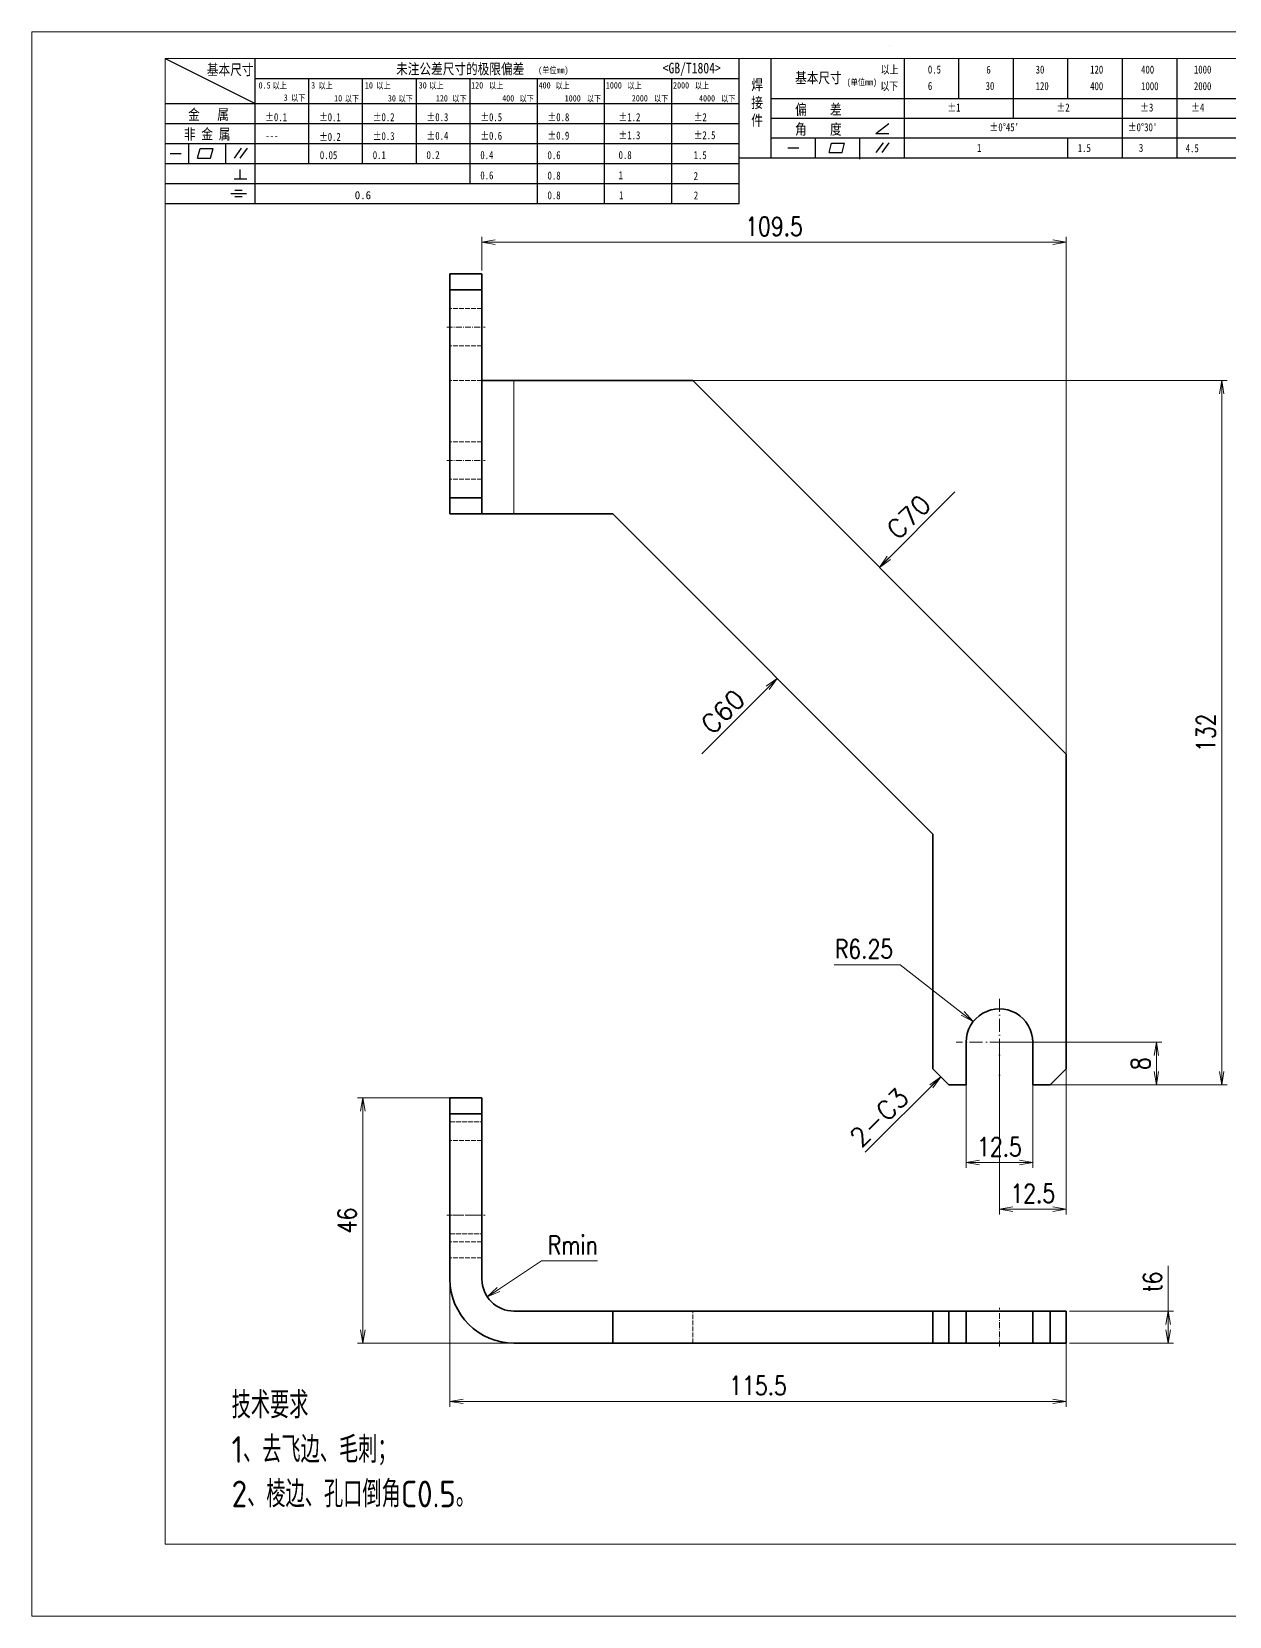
# Model space of a CAD drawing. Header units: millimetres. Extents: x -49572 to 104182, y -50696 to 51993.
# Drawn here: x -48677.2 to -48452.6, y 44871.9 to 45168.9 of the extents above; entities that cross this region are included whole.
import ezdxf
from ezdxf.enums import TextEntityAlignment as Align

# ---------------------------------------------------------------- set-up
doc = ezdxf.new("R2010")
doc.units = ezdxf.units.MM
doc.header["$LTSCALE"] = 0.5
doc.linetypes.add('DASHDOT', pattern=[18.5, 12, -3, 0.5, -3])
doc.linetypes.add('DASHED', pattern=[15, 12, -3])
for name, color, linetype, lineweight in [('DIM', 3, 'Continuous', 13), ('图框', 7, 'Continuous', 18), ('标注线', 3, 'Continuous', 18), ('细实线', 3, 'Continuous', 18)]:
    doc.layers.add(name, color=color, linetype=linetype, lineweight=lineweight)
doc.layers.add('图\\M+19E79\\M+195B6\\M+18E9A', color=7, linetype='Continuous')
doc.layers.add('打印', color=7, linetype='Continuous', lineweight=15, plot=False)
doc.layers.add('打印-禁用', color=7, linetype='Continuous', lineweight=15, plot=False)
doc.styles.add('DIM', font='romans.shx', dxfattribs={"width": 0.8, "bigfont": 'bigfont.shx'})
doc.styles.add('国标', font='simfang.ttf', dxfattribs={"width": 0.8})
doc.styles.add('机械长仿宋', font='gbenor.shx', dxfattribs={"height": 1, "bigfont": 'gbcbig.shx'})
doc.dimstyles.new('DEH 1-1$0', dxfattribs={"dimtxt": 3.5, "dimasz": 2.5, "dimexe": 1, "dimexo": 0.625, "dimgap": 1.2, "dimtad": 1, "dimzin": 9, "dimdsep": 46, "dimtxsty": 'DIM', "dimblk": 'OPEN', "dimcen": 0, "dimclrd": 8, "dimclre": 8, "dimclrt": 2, "dimazin": 2, "dimtfac": 0.5, "dimtmove": 0, "dimatfit": 3, "dimldrblk": 'OPEN', "dimfxl": 0, "dimtolj": 2, "dimlwd": 18, "dimlwe": 18, "dimarcsym": 0})
doc.dimstyles.new('DEH 1-1$4', dxfattribs={"dimtxt": 3.5, "dimasz": 2.5, "dimexe": 1, "dimexo": 0.625, "dimgap": 1.2, "dimtad": 1, "dimtoh": 1, "dimdsep": 46, "dimtxsty": 'DIM', "dimblk": 'OPEN', "dimcen": 0, "dimclrd": 8, "dimclre": 8, "dimclrt": 2, "dimazin": 2, "dimtfac": 0.5, "dimtofl": 0, "dimtmove": 0, "dimatfit": 3, "dimldrblk": 'OPEN', "dimfxl": 0, "dimtolj": 2, "dimlwd": 18, "dimlwe": 18, "dimarcsym": 0})
doc.dimstyles.new('LAM1-1', dxfattribs={"dimtxt": 3.5, "dimasz": 2.5, "dimexe": 1, "dimexo": 0.625, "dimgap": 1.2, "dimtad": 3, "dimdsep": 46, "dimtxsty": 'DIM', "dimblk": 'OPEN', "dimcen": 0, "dimclrd": 3, "dimclre": 3, "dimclrt": 2, "dimazin": 2, "dimtfac": 0.5, "dimtmove": 0, "dimatfit": 3, "dimldrblk": 'OPEN', "dimfxl": 0, "dimlwd": 13, "dimlwe": 13, "dimarcsym": 0})

# ---------------------------------------------------------------- blocks, each defined once
blk = doc.blocks.new('GZDEH零件A3图框V01版')
at = {"layer": '图\\M+19E79\\M+195B6\\M+18E9A', "color": 9}
for p, q in [((2882.49, -1554.46), (2899.37, -1562.92)), ((2899.37, -1581.67), (2899.37, -1554.46)), ((2990.09, -1581.67), (2990.09, -1554.46)), ((2996.09, -1573.08), (2996.09, -1554.46)), ((3021.09, -1561.98), (3021.09, -1554.46)), ((3031.31, -1561.98), (3031.31, -1554.46)), ((3041.53, -1561.98), (3041.53, -1554.46)), ((3051.75, -1561.98), (3051.75, -1554.46)), ((3061.98, -1561.98), (3061.98, -1554.46)), ((3072.2, -1561.98), (3072.2, -1554.46)), ((2899.37, -1558.24), (2990.09, -1558.24)), ((2909.45, -1574.17), (2909.45, -1558.24)), ((2919.53, -1574.17), (2919.53, -1558.24)), ((2929.61, -1574.17), (2929.61, -1558.24)), ((2939.69, -1577.92), (2939.69, -1558.24)), ((2952.29, -1581.67), (2952.29, -1558.24)), ((2964.89, -1581.67), (2964.89, -1558.24)), ((2977.49, -1581.67), (2977.49, -1558.24)), ((2996.09, -1561.98), (3113.09, -1561.98)), ((3021.09, -1573.08), (3021.09, -1561.98)), ((3041.53, -1565.68), (3041.53, -1561.98)), ((3061.98, -1573.08), (3061.98, -1561.98)), ((3072.2, -1573.08), (3072.2, -1561.98)), ((2882.49, -1562.92), (2990.09, -1562.92)), ((2882.49, -1566.67), (2990.09, -1566.67)), ((2996.09, -1565.68), (3113.09, -1565.68)), ((3015.75, -1568.51), (3018.15, -1566.66)), ((2882.49, -1570.42), (2990.09, -1570.42)), ((2886.92, -1574.12), (2886.92, -1570.42)), ((2893.91, -1574.12), (2893.91, -1570.42)), ((2996.09, -1569.38), (3113.09, -1569.38)), ((3004.42, -1573.08), (3004.42, -1569.38)), ((3006.97, -1572.12), (3007.45, -1570.33)), ((3007.45, -1570.33), (3009.86, -1570.33)), ((3009.39, -1572.12), (3009.86, -1570.33)), ((3012.75, -1573.08), (3012.75, -1569.38)), ((3015.75, -1568.51), (3018.15, -1568.51)), ((3015.81, -1572.12), (3017.15, -1570.26)), ((3016.89, -1572.12), (3018.23, -1570.26)), ((3051.75, -1573.08), (3051.75, -1569.38)), ((2883.43, -1572.27), (2885.49, -1572.27)), ((2888.59, -1573.16), (2889.07, -1571.37)), ((2888.59, -1573.16), (2891, -1573.16)), ((2889.07, -1571.37), (2891.48, -1571.37)), ((2891, -1573.16), (2891.48, -1571.37)), ((2895.52, -1573.16), (2896.85, -1571.3)), ((2896.6, -1573.16), (2897.94, -1571.3)), ((2990.09, -1573.08), (3113.09, -1573.08)), ((2999.26, -1571.23), (3001.32, -1571.23)), ((3006.97, -1572.12), (3009.39, -1572.12)), ((3012.75, -1573.33), (3012.75, -1573.08)), ((2882.49, -1574.17), (2990.09, -1574.17)), ((2895.42, -1577.05), (2897.81, -1577.05)), ((2896.58, -1577.05), (2896.58, -1575.28)), ((2882.49, -1577.92), (2990.09, -1577.92)), ((2894.79, -1579.77), (2897.77, -1579.77)), ((2895.57, -1579.17), (2896.92, -1579.17)), ((2882.49, -1581.67), (2990.09, -1581.67)), ((2895.57, -1580.37), (2896.93, -1580.37))]:
    blk.add_line(p, q, dxfattribs=at)
at = {"layer": '图框', "linetype": 'Continuous'}
for p, q in [((2882.49, -1554.46), (2882.49, -1832.96)), ((3272.49, -1554.46), (2882.49, -1554.46)), ((2882.49, -1832.96), (3272.49, -1832.96))]:
    blk.add_line(p, q, dxfattribs=at)
at = {"layer": '打印-禁用', "linetype": 'Continuous'}
for p, q in [((2857.49, -1549.46), (2857.49, -1846.46)), ((3277.49, -1549.46), (2857.49, -1549.46)), ((2857.49, -1846.46), (3277.49, -1846.46))]:
    blk.add_line(p, q, dxfattribs=at)
at = {"layer": '图\\M+19E79\\M+195B6\\M+18E9A', "color": 9, "style": '国标', "width": 0.8}
for s, height, p in [('基本尺寸', 2, (2890.33, -1557.58)), ('未注公差尺寸的极限偏差', 2, (2925.81, -1557.44)), ('<GB/T1804>', 2, (2975.78, -1557.27)), ('以上', 1.5, (3016.64, -1557.33)), ('0.5', 1.5, (3025.49, -1557.3)), ('6', 1.5, (3036.45, -1557.34)), ('30', 1.5, (3045.69, -1557.31)), ('120', 1.5, (3055.91, -1557.31)), ('400', 1.5, (3065.46, -1557.31)), ('1000', 1.5, (3075.36, -1557.31)), ('30', 1.2, (2930.04, -1560.11)), ('基本尺寸', 2, (3000.6, -1559.1)), ('以下', 1.5, (3016.58, -1560.43)), ('6', 1.5, (3025.49, -1560.38)), ('30', 1.5, (3036.31, -1560.39)), ('120', 1.5, (3045.69, -1560.41)), ('400', 1.5, (3055.91, -1560.41)), ('1000', 1.5, (3065.46, -1560.41)), ('2000', 1.5, (3075.36, -1560.41)), ('金   属', 2, (2886.82, -1565.98)), ('±0.1', 1.5, (2901.27, -1566.23)), ('±0.1', 1.5, (2911.35, -1566.23)), ('±0.2', 1.5, (2921.43, -1566.23)), ('±0.3', 1.5, (2931.51, -1566.23)), ('±0.5', 1.5, (2941.59, -1566.23)), ('±0.8', 1.5, (2954.19, -1566.23)), ('±1.2', 1.5, (2967.51, -1566.23)), ('±2', 1.5, (2981.58, -1566.23)), ('偏    差', 2, (3000.6, -1565.04)), ('±1', 1.5, (3029.16, -1564.42)), ('±2', 1.5, (3049.61, -1564.42)), ('±3', 1.5, (3065.3, -1564.42)), ('±4', 1.5, (3074.85, -1564.42)), ('非 金 属', 2, (2886.02, -1569.65)), ('±0.3', 1.5, (2921.43, -1569.77)), ('±0.4', 1.5, (2931.51, -1569.71)), ('±0.6', 1.5, (2941.59, -1569.71)), ('±0.9', 1.5, (2954.19, -1569.68)), ('±1.3', 1.5, (2967.51, -1569.62)), ('±2.5', 1.5, (2981.58, -1569.61)), ('角    度', 2, (3000.6, -1568.74)), ("±0%%D45'", 1.5, (3037.06, -1568.12)), ("±0%%D30'", 1.5, (3062.98, -1568.12)), ('---', 1.5, (2901.27, -1569.65)), ('±0.2', 1.5, (2911.35, -1569.92)), ('1', 1.5, (3034.69, -1571.98)), ('1.5', 1.5, (3053.59, -1572.01)), ('3', 1.5, (3065.05, -1571.98)), ('4.5', 1.5, (3073.82, -1572.05)), ('0.1', 1.5, (2921.43, -1573.34)), ('0.2', 1.5, (2931.51, -1573.33)), ('0.4', 1.5, (2941.59, -1573.33)), ('0.6', 1.5, (2954.19, -1573.35)), ('0.8', 1.5, (2967.51, -1573.33)), ('1.5', 1.5, (2981.58, -1573.34)), ('0.6', 1.5, (2941.59, -1577.14)), ('0.8', 1.5, (2954.19, -1577.17)), ('1', 1.5, (2967.51, -1577.12)), ('2', 1.5, (2981.58, -1577.26)), ('0.8', 1.5, (2954.19, -1580.87)), ('1', 1.5, (2967.59, -1580.86)), ('2', 1.5, (2981.62, -1580.89))]:
    blk.add_text(s, height=height, dxfattribs=at).set_placement(p)
at = {"layer": '图\\M+19E79\\M+195B6\\M+18E9A', "color": 9, "lineweight": 15, "style": '国标', "width": 0.8}
for s, p in [('(单位mm)', (2952.44, -1557.27)), ('0.5', (2900.03, -1560.11)), ('以上', (2902.64, -1560.16)), ('3', (2909.88, -1560.11)), ('以上', (2911.25, -1560.16)), ('10', (2919.96, -1560.11)), ('以上', (2922.09, -1560.16)), ('以上', (2932.02, -1560.16)), ('120', (2939.88, -1560.11)), ('以上', (2943.21, -1560.16)), ('400', (2952.52, -1560.11)), ('以上', (2955.68, -1560.16)), ('1000', (2965.12, -1560.11)), ('以上', (2969.16, -1560.16)), ('2000', (2977.72, -1560.11)), ('以上', (2981.8, -1560.16)), ('(单位mm)', (3010.27, -1559.51)), ('3', (2904.73, -1562.41)), ('以下', (2906.1, -1562.46)), ('10', (2914.19, -1562.54)), ('以下', (2916.18, -1562.59)), ('30', (2924.27, -1562.54)), ('以下', (2926.26, -1562.59)), ('120', (2933.26, -1562.54)), ('以下', (2936.34, -1562.59)), ('400', (2945.7, -1562.54)), ('以下', (2948.94, -1562.59)), ('1000', (2957.41, -1562.54)), ('以下', (2961.54, -1562.59)), ('2000', (2969.99, -1562.54)), ('以下', (2974.14, -1562.59)), ('4000', (2982.59, -1562.54)), ('以下', (2986.74, -1562.59))]:
    blk.add_text(s, height=1.2, dxfattribs=at).set_placement(p)
at = {"layer": '图\\M+19E79\\M+195B6\\M+18E9A', "color": 9, "lineweight": 13, "style": '国标'}
blk.add_text('0.6', height=1.5, dxfattribs=at).set_placement((2918.05, -1580.85))
at = {"layer": '图\\M+19E79\\M+195B6\\M+18E9A', "color": 9, "insert": (2992.39, -1558.41), "char_height": 2, "width": 3.1877, "attachment_point": 1, "style": '国标'}
blk.add_mtext('焊\\P接\\P件', dxfattribs=at)
at = {"layer": '图\\M+19E79\\M+195B6\\M+18E9A', "color": 9, "insert": (2911.51, -1573.37), "char_height": 1.5, "attachment_point": 7, "style": '国标'}
blk.add_mtext_dynamic_manual_height_columns('0.05', width=5.1982, gutter_width=12.5, heights=[0], dxfattribs=at)
blk = doc.blocks.new('DEH A3')
at = {"layer": '图框'}
blk.add_blockref('GZDEH零件A3图框V01版', (-2857.49, 1846.46), dxfattribs=at)
blk = doc.blocks.new('_Open')
at = {"color": 0, "linetype": 'ByBlock', "lineweight": -2}
for p, q in [((-1, 0.17), (0, 0)), ((-1, -0.17), (0, 0)), ((0, 0), (-1, 0))]:
    blk.add_line(p, q, dxfattribs=at)
blk = doc.blocks.new('*D107')
at = {"layer": 'Defpoints', "color": 0, "transparency": 16777216}
for p in [(-48592.74, 44969.08), (-48615.07, 44923.08), (-48580.14, 44923.08)]:
    blk.add_point(p, dxfattribs=at)
at = {"layer": '标注线', "color": 8, "lineweight": 18, "transparency": 16777216}
for p, q in [((-48593.37, 44969.08), (-48616.07, 44969.08)), ((-48615.07, 44966.58), (-48615.07, 44925.58)), ((-48580.77, 44923.08), (-48616.07, 44923.08))]:
    blk.add_line(p, q, dxfattribs=at)
at = {"layer": '标注线', "color": 8, "lineweight": 18, "transparency": 16777216, "xscale": 2.5, "yscale": 2.5, "zscale": 2.5}
for p, rotation in [((-48615.07, 44969.08), 90), ((-48615.07, 44923.08), 270)]:
    blk.add_blockref('_Open', p, dxfattribs=dict(at, rotation=rotation))
at = {"layer": '标注线', "color": 2, "transparency": 16777216, "insert": (-48618.02, 44946.08), "char_height": 3.5, "attachment_point": 5, "rotation": 90, "style": 'DIM'}
blk.add_mtext('\\A2;46', dxfattribs=at)
blk = doc.blocks.new('*D108')
at = {"layer": 'Defpoints', "color": 0, "transparency": 16777216}
for p in [(-48598.74, 44951.44), (-48483.24, 44925.4), (-48483.24, 44912.17)]:
    blk.add_point(p, dxfattribs=at)
at = {"layer": '标注线', "color": 8, "lineweight": 18, "transparency": 16777216}
for p, q in [((-48598.74, 44950.82), (-48598.74, 44911.17)), ((-48483.24, 44924.77), (-48483.24, 44911.17)), ((-48596.24, 44912.17), (-48485.74, 44912.17))]:
    blk.add_line(p, q, dxfattribs=at)
at = {"layer": '标注线', "color": 8, "lineweight": 18, "transparency": 16777216, "xscale": 2.5, "yscale": 2.5, "zscale": 2.5, "rotation": 180}
blk.add_blockref('_Open', (-48598.74, 44912.17), dxfattribs=at)
at = {"layer": '标注线', "color": 8, "lineweight": 18, "transparency": 16777216, "xscale": 2.5, "yscale": 2.5, "zscale": 2.5}
blk.add_blockref('_Open', (-48483.24, 44912.17), dxfattribs=at)
at = {"layer": '标注线', "color": 2, "transparency": 16777216, "insert": (-48540.99, 44915.12), "char_height": 3.5, "attachment_point": 5, "style": 'DIM'}
blk.add_mtext('\\A2;115.5', dxfattribs=at)
blk = doc.blocks.new('*D109')
at = {"layer": 'Defpoints', "color": 0, "transparency": 16777216}
for p in [(-48483.24, 44929.08), (-48464.1, 44929.08), (-48483.24, 44923.08)]:
    blk.add_point(p, dxfattribs=at)
at = {"layer": '标注线', "color": 8, "lineweight": 18, "transparency": 16777216}
for p, q in [((-48464.1, 44929.08), (-48464.1, 44937.58)), ((-48482.62, 44929.08), (-48463.1, 44929.08)), ((-48464.1, 44925.58), (-48464.1, 44926.58)), ((-48482.62, 44923.08), (-48463.1, 44923.08))]:
    blk.add_line(p, q, dxfattribs=at)
at = {"layer": '标注线', "color": 8, "lineweight": 18, "transparency": 16777216, "xscale": 2.5, "yscale": 2.5, "zscale": 2.5}
for p, rotation in [((-48464.1, 44929.08), 90), ((-48464.1, 44923.08), 270)]:
    blk.add_blockref('_Open', p, dxfattribs=dict(at, rotation=rotation))
at = {"layer": '标注线', "color": 2, "transparency": 16777216, "insert": (-48467.05, 44934.58), "char_height": 3.5, "attachment_point": 5, "rotation": 90, "style": 'DIM'}
blk.add_mtext('\\A2;{\\Fromans,bigfont|c134;t}6', dxfattribs=at)
blk = doc.blocks.new('*D110')
at = {"layer": 'Defpoints', "color": 0, "transparency": 16777216}
for p in [(-48586.74, 44935.08), (-48591.74, 44931.75)]:
    blk.add_point(p, dxfattribs=at)
at = {"layer": '标注线', "color": 8, "lineweight": 18, "transparency": 16777216}
for p, q in [((-48581.6, 44938.51), (-48589.66, 44933.14)), ((-48571.07, 44938.51), (-48581.6, 44938.51))]:
    blk.add_line(p, q, dxfattribs=at)
at = {"layer": '标注线', "color": 8, "lineweight": 18, "transparency": 16777216, "xscale": 2.5, "yscale": 2.5, "zscale": 2.5, "rotation": 213.7090999444818}
blk.add_blockref('_Open', (-48591.74, 44931.75), dxfattribs=at)
at = {"layer": '标注线', "color": 2, "transparency": 16777216, "insert": (-48575.74, 44941.46), "char_height": 3.5, "attachment_point": 5, "style": 'DIM'}
blk.add_mtext('\\A2;{\\Fromans,bigfont|c134;Rmin}', dxfattribs=at)
blk = doc.blocks.new('*D120')
at = {"layer": 'Defpoints', "color": 0, "transparency": 16777216}
for p in [(-48483.24, 45129.45), (-48592.74, 45123.49), (-48483.24, 45029.75)]:
    blk.add_point(p, dxfattribs=at)
at = {"layer": '标注线', "color": 8, "lineweight": 18, "transparency": 16777216}
for p, q in [((-48592.74, 45124.12), (-48592.74, 45130.45)), ((-48590.24, 45129.45), (-48485.74, 45129.45)), ((-48483.24, 45030.37), (-48483.24, 45130.45))]:
    blk.add_line(p, q, dxfattribs=at)
at = {"layer": '标注线', "color": 8, "lineweight": 18, "transparency": 16777216, "xscale": 2.5, "yscale": 2.5, "zscale": 2.5, "rotation": 180}
blk.add_blockref('_Open', (-48592.74, 45129.45), dxfattribs=at)
at = {"layer": '标注线', "color": 8, "lineweight": 18, "transparency": 16777216, "xscale": 2.5, "yscale": 2.5, "zscale": 2.5}
blk.add_blockref('_Open', (-48483.24, 45129.45), dxfattribs=at)
at = {"layer": '标注线', "color": 2, "transparency": 16777216, "insert": (-48537.99, 45132.4), "char_height": 3.5, "attachment_point": 5, "style": 'DIM'}
blk.add_mtext('\\A2;109.5', dxfattribs=at)
blk = doc.blocks.new('*D121')
at = {"layer": 'Defpoints', "color": 0, "transparency": 16777216}
for p in [(-48558.07, 45103.49), (-48489.49, 44971.49), (-48454.08, 44971.49)]:
    blk.add_point(p, dxfattribs=at)
at = {"layer": '标注线', "color": 8, "lineweight": 18, "transparency": 16777216}
for p, q in [((-48557.44, 45103.49), (-48453.08, 45103.49)), ((-48454.08, 45100.99), (-48454.08, 44973.99)), ((-48488.87, 44971.49), (-48453.08, 44971.49))]:
    blk.add_line(p, q, dxfattribs=at)
at = {"layer": '标注线', "color": 8, "lineweight": 18, "transparency": 16777216, "xscale": 2.5, "yscale": 2.5, "zscale": 2.5}
for p, rotation in [((-48454.08, 45103.49), 90), ((-48454.08, 44971.49), 270)]:
    blk.add_blockref('_Open', p, dxfattribs=dict(at, rotation=rotation))
at = {"layer": '标注线', "color": 2, "transparency": 16777216, "insert": (-48457.03, 45037.49), "char_height": 3.5, "attachment_point": 5, "rotation": 90, "style": 'DIM'}
blk.add_mtext('\\A2;132', dxfattribs=at)
blk = doc.blocks.new('*D122')
at = {"layer": 'Defpoints', "color": 0, "transparency": 16777216}
for p in [(-48495.74, 44979.49), (-48487.7, 44971.49), (-48466.32, 44971.49)]:
    blk.add_point(p, dxfattribs=at)
at = {"layer": '标注线', "color": 8, "lineweight": 18, "transparency": 16777216}
for p, q in [((-48495.12, 44979.49), (-48465.32, 44979.49)), ((-48466.32, 44976.99), (-48466.32, 44973.99)), ((-48487.07, 44971.49), (-48465.32, 44971.49))]:
    blk.add_line(p, q, dxfattribs=at)
at = {"layer": '标注线', "color": 8, "lineweight": 18, "transparency": 16777216, "xscale": 2.5, "yscale": 2.5, "zscale": 2.5}
for p, rotation in [((-48466.32, 44979.49), 90), ((-48466.32, 44971.49), 270)]:
    blk.add_blockref('_Open', p, dxfattribs=dict(at, rotation=rotation))
at = {"layer": '标注线', "color": 2, "transparency": 16777216, "insert": (-48469.27, 44975.49), "char_height": 3.5, "attachment_point": 5, "rotation": 90, "style": 'DIM'}
blk.add_mtext('\\A2;8', dxfattribs=at)
blk = doc.blocks.new('*D123')
at = {"layer": 'Defpoints', "color": 0, "transparency": 16777216}
for p in [(-48483.24, 44984.19), (-48495.74, 44979.49), (-48483.24, 44948.2)]:
    blk.add_point(p, dxfattribs=at)
at = {"layer": '标注线', "color": 8, "lineweight": 18, "transparency": 16777216}
for p, q in [((-48483.24, 44983.56), (-48483.24, 44947.2)), ((-48495.74, 44978.87), (-48495.74, 44947.2)), ((-48493.24, 44948.2), (-48485.74, 44948.2))]:
    blk.add_line(p, q, dxfattribs=at)
at = {"layer": '标注线', "color": 8, "lineweight": 18, "transparency": 16777216, "xscale": 2.5, "yscale": 2.5, "zscale": 2.5, "rotation": 180}
blk.add_blockref('_Open', (-48495.74, 44948.2), dxfattribs=at)
at = {"layer": '标注线', "color": 8, "lineweight": 18, "transparency": 16777216, "xscale": 2.5, "yscale": 2.5, "zscale": 2.5}
blk.add_blockref('_Open', (-48483.24, 44948.2), dxfattribs=at)
at = {"layer": '标注线', "color": 2, "transparency": 16777216, "insert": (-48489.49, 44951.15), "char_height": 3.5, "attachment_point": 5, "style": 'DIM'}
blk.add_mtext('\\A2;12.5', dxfattribs=at)
blk = doc.blocks.new('*D124')
at = {"layer": 'Defpoints', "color": 0, "transparency": 16777216}
for p in [(-48501.99, 44975.65), (-48489.49, 44975.65), (-48489.49, 44956.93)]:
    blk.add_point(p, dxfattribs=at)
at = {"layer": '标注线', "color": 8, "lineweight": 18, "transparency": 16777216}
for p, q in [((-48501.99, 44975.03), (-48501.99, 44955.93)), ((-48489.49, 44975.03), (-48489.49, 44955.93)), ((-48499.49, 44956.93), (-48491.99, 44956.93))]:
    blk.add_line(p, q, dxfattribs=at)
at = {"layer": '标注线', "color": 8, "lineweight": 18, "transparency": 16777216, "xscale": 2.5, "yscale": 2.5, "zscale": 2.5, "rotation": 180}
blk.add_blockref('_Open', (-48501.99, 44956.93), dxfattribs=at)
at = {"layer": '标注线', "color": 8, "lineweight": 18, "transparency": 16777216, "xscale": 2.5, "yscale": 2.5, "zscale": 2.5}
blk.add_blockref('_Open', (-48489.49, 44956.93), dxfattribs=at)
at = {"layer": '标注线', "color": 2, "transparency": 16777216, "insert": (-48495.74, 44959.88), "char_height": 3.5, "attachment_point": 5, "style": 'DIM'}
blk.add_mtext('\\A2;12.5', dxfattribs=at)
blk = doc.blocks.new('*D125')
at = {"layer": 'Defpoints', "color": 0, "transparency": 16777216}
for p in [(-48500.67, 44983.34), (-48495.74, 44979.49)]:
    blk.add_point(p, dxfattribs=at)
at = {"layer": '标注线', "color": 8, "lineweight": 18, "transparency": 16777216}
for p, q in [((-48526.73, 44994.02), (-48514.33, 44994.02)), ((-48514.33, 44994.02), (-48502.64, 44984.88))]:
    blk.add_line(p, q, dxfattribs=at)
at = {"layer": '标注线', "color": 8, "lineweight": 18, "transparency": 16777216, "xscale": 2.5, "yscale": 2.5, "zscale": 2.5, "rotation": 321.9880604148935}
blk.add_blockref('_Open', (-48500.67, 44983.34), dxfattribs=at)
at = {"layer": '标注线', "color": 2, "transparency": 16777216, "insert": (-48521.13, 44996.97), "char_height": 3.5, "attachment_point": 5, "style": 'DIM'}
blk.add_mtext('\\A2;R6.25', dxfattribs=at)
blk = doc.blocks.new('CHAMFER_DIM_L')
at = {"layer": 'DIM', "color": 2, "style": 'DIM'}
blk.add_attdef('000', text='', height=3.5, rotation=270, dxfattribs=at).set_placement((0, 7), align=Align.BOTTOM_RIGHT)
at = {"layer": 'DIM'}
blk.add_leader([(0, 0), (0, 20)], dimstyle='LAM1-1', dxfattribs=at)
blk = doc.blocks.new('CHAMFER_DIM_R')
at = {"layer": 'DIM', "color": 2, "style": 'DIM'}
blk.add_attdef('000', text='', height=3.5, rotation=90, dxfattribs=at).set_placement((0, 6), align=Align.BOTTOM_LEFT)
at = {"layer": 'DIM'}
blk.add_leader([(0, 0), (0, 20)], dimstyle='LAM1-1', dxfattribs=at)

msp = doc.modelspace()

# ---------------------------------------------------------------- linework, layer by layer
at = {"color": 7, "lineweight": 35, "ltscale": 0.15}
for p, q in [((-48598.744, 45123.49), (-48592.744, 45123.49)), ((-48598.744, 45120.49), (-48592.744, 45120.49)), ((-48592.744, 45103.49), (-48586.744, 45103.49)), ((-48592.744, 45081.49), (-48598.744, 45081.49)), ((-48592.744, 45078.49), (-48598.744, 45078.49)), ((-48592.744, 45078.49), (-48586.744, 45078.49)), ((-48592.744, 44969.08), (-48598.744, 44969.08)), ((-48592.744, 44966.08), (-48598.744, 44966.08)), ((-48568.244, 44929.08), (-48568.244, 44923.08)), ((-48508.244, 44923.08), (-48508.244, 44929.08)), ((-48505.244, 44923.08), (-48505.244, 44929.08)), ((-48501.994, 44929.08), (-48501.994, 44923.08)), ((-48489.494, 44929.08), (-48489.494, 44923.08)), ((-48486.244, 44929.08), (-48486.244, 44923.08)), ((-48483.244, 44929.08), (-48483.244, 44923.08))]:
    msp.add_line(p, q, dxfattribs=at)
at = {"color": 7, "lineweight": 35, "ltscale": 0.075}
for p, q in [((-48598.744, 45123.49), (-48598.744, 45120.49)), ((-48592.744, 45120.49), (-48592.744, 45123.49)), ((-48598.744, 45078.49), (-48598.744, 45081.49)), ((-48592.744, 45078.49), (-48592.744, 45081.49)), ((-48598.744, 44966.08), (-48598.744, 44969.08)), ((-48592.744, 44966.08), (-48592.744, 44969.08)), ((-48508.244, 44929.08), (-48505.244, 44929.08)), ((-48486.244, 44929.08), (-48483.244, 44929.08)), ((-48508.244, 44923.08), (-48505.244, 44923.08)), ((-48483.244, 44923.08), (-48486.244, 44923.08))]:
    msp.add_line(p, q, dxfattribs=at)
at = {"color": 7, "lineweight": 35}
for p, q in [((-48598.744, 45120.49), (-48598.744, 45081.49)), ((-48592.744, 45081.49), (-48592.744, 45120.49)), ((-48586.744, 45103.49), (-48553.244, 45103.49)), ((-48483.244, 45033.49), (-48553.244, 45103.49)), ((-48508.244, 45018.49), (-48568.244, 45078.49)), ((-48483.244, 45033.49), (-48483.244, 44974.49)), ((-48508.244, 45018.49), (-48508.244, 44974.49)), ((-48598.744, 44966.08), (-48598.744, 44935.08)), ((-48592.744, 44935.08), (-48592.744, 44966.08)), ((-48508.244, 44929.08), (-48568.244, 44929.08)), ((-48508.244, 44923.08), (-48568.244, 44923.08))]:
    msp.add_line(p, q, dxfattribs=at)
at = {"color": 1, "linetype": 'DASHED', "lineweight": 13, "ltscale": 0.15}
for p, q in [((-48592.744, 45120.49), (-48598.744, 45120.49)), ((-48592.744, 45116.99), (-48598.744, 45116.99)), ((-48592.744, 45109.99), (-48598.744, 45109.99)), ((-48592.744, 45103.49), (-48598.744, 45103.49)), ((-48592.744, 45091.99), (-48598.744, 45091.99)), ((-48592.744, 45084.99), (-48598.744, 45084.99)), ((-48598.744, 44966.08), (-48592.744, 44966.08)), ((-48598.744, 44964.58), (-48592.744, 44964.58)), ((-48598.744, 44964.58), (-48592.744, 44964.58)), ((-48592.744, 44961.08), (-48598.744, 44961.08)), ((-48592.744, 44961.08), (-48598.744, 44961.08)), ((-48592.744, 44961.08), (-48598.744, 44961.08)), ((-48592.744, 44961.08), (-48598.744, 44961.08)), ((-48592.744, 44947.08), (-48598.744, 44947.08)), ((-48592.744, 44947.08), (-48598.744, 44947.08)), ((-48592.744, 44947.08), (-48598.744, 44947.08)), ((-48592.744, 44947.08), (-48598.744, 44947.08)), ((-48598.744, 44943.58), (-48592.744, 44943.58)), ((-48598.744, 44943.58), (-48592.744, 44943.58)), ((-48592.744, 44942.08), (-48598.744, 44942.08)), ((-48592.744, 44939.08), (-48598.744, 44939.08)), ((-48553.244, 44923.08), (-48553.244, 44929.08))]:
    msp.add_line(p, q, dxfattribs=at)
at = {"color": 2, "linetype": 'DASHDOT', "lineweight": 13, "ltscale": 0.180005}
for p, q in [((-48599.344, 45113.49), (-48592.144, 45113.49)), ((-48599.344, 45088.49), (-48592.144, 45088.49)), ((-48599.344, 44947.08), (-48592.144, 44947.08))]:
    msp.add_line(p, q, dxfattribs=at)
at = {"color": 1, "linetype": 'DASHED', "lineweight": 13}
msp.add_line((-48586.744, 45078.49), (-48586.744, 45103.49), dxfattribs=at)
at = {"color": 7, "lineweight": 13}
msp.add_line((-48586.744, 45078.49), (-48586.744, 45103.49), dxfattribs=at)
at = {"color": 7, "lineweight": 35, "ltscale": 0.4625}
for p, q in [((-48568.244, 45078.49), (-48586.744, 45078.49)), ((-48568.244, 44929.08), (-48586.744, 44929.08)), ((-48568.244, 44923.08), (-48586.744, 44923.08))]:
    msp.add_line(p, q, dxfattribs=at)
at = {"color": 2, "linetype": 'DASHDOT', "lineweight": 13, "ltscale": 0.40625}
for p, q in [((-48495.744, 44987.615), (-48495.744, 44971.365)), ((-48487.619, 44979.49), (-48503.869, 44979.49))]:
    msp.add_line(p, q, dxfattribs=at)
at = {"color": 7, "lineweight": 35, "ltscale": 0.2}
for p, q in [((-48501.994, 44979.49), (-48501.994, 44971.49)), ((-48489.494, 44971.49), (-48489.494, 44979.49))]:
    msp.add_line(p, q, dxfattribs=at)
at = {"color": 7, "lineweight": 35, "ltscale": 0.106066}
for p, q in [((-48508.244, 44974.49), (-48505.244, 44971.49)), ((-48486.244, 44971.49), (-48483.244, 44974.49))]:
    msp.add_line(p, q, dxfattribs=at)
at = {"color": 7, "lineweight": 35, "ltscale": 0.081238}
for p, q in [((-48505.244, 44971.49), (-48501.994, 44971.49)), ((-48505.244, 44929.08), (-48501.994, 44929.08)), ((-48505.244, 44923.08), (-48501.994, 44923.08))]:
    msp.add_line(p, q, dxfattribs=at)
at = {"color": 7, "lineweight": 35, "ltscale": 0.081262}
for p, q in [((-48489.494, 44971.49), (-48486.244, 44971.49)), ((-48489.494, 44929.08), (-48486.244, 44929.08)), ((-48489.494, 44923.08), (-48486.244, 44923.08))]:
    msp.add_line(p, q, dxfattribs=at)
at = {"color": 7, "lineweight": 35, "ltscale": 0.022827}
for p, q in [((-48501.994, 44929.08), (-48501.081, 44929.08)), ((-48501.994, 44923.08), (-48501.081, 44923.08))]:
    msp.add_line(p, q, dxfattribs=at)
at = {"color": 7, "lineweight": 35, "ltscale": 0.289673}
for p, q in [((-48501.081, 44929.08), (-48489.494, 44929.08)), ((-48501.081, 44923.08), (-48489.494, 44923.08))]:
    msp.add_line(p, q, dxfattribs=at)
at = {"color": 2, "linetype": 'DASHDOT', "lineweight": 13, "ltscale": 0.18}
msp.add_line((-48495.744, 44922.48), (-48495.744, 44929.68), dxfattribs=at)
at = {"color": 7, "lineweight": 35}
for centre, radius, start, end in [((-48495.744, 44979.49), 6.25, 0.00001, 180.00001), ((-48586.744, 44935.08), 12, 180.00001, 270), ((-48586.744, 44935.08), 6, 180.00001, 270)]:
    msp.add_arc(centre, radius, start, end, dxfattribs=at)
at = {"layer": '打印'}
msp.add_lwpolyline([(-48677.153, 45168.886), (-48257.153, 45168.886), (-48257.153, 44871.886), (-48677.153, 44871.886)], close=True, dxfattribs=at)
at = {"layer": '细实线', "ltscale": 2.48512e-05}
msp.add_line((-48516.317, 45166.328), (-48516.317, 45166.327), dxfattribs=at)

# ---------------------------------------------------------------- block references
at = {"layer": 'DIM'}
for name, p, rotation, values in [('CHAMFER_DIM_R', (-48518.244, 45068.49), 315, {'000': 'C70'}), ('CHAMFER_DIM_L', (-48537.414, 45047.66), 135, {'000': 'C60'}), ('CHAMFER_DIM_L', (-48506.744, 44972.99), 135, {'000': '2-C3'})]:
    msp.add_blockref(name, p, dxfattribs=dict(at, rotation=rotation)).add_auto_attribs(values)
at = {"layer": '图框'}
msp.add_blockref('DEH A3', (-48677.153, 44871.886), dxfattribs=at)

# ---------------------------------------------------------------- texts
at = {"layer": '标注线', "color": 2, "insert": (-48639.675, 44892.269), "char_height": 5, "width": 114.82461, "attachment_point": 7, "style": '机械长仿宋'}
msp.add_mtext('\\A2;技术要求\\P1、去飞边、毛刺；\\P2、棱边、孔口倒角C0.5。', dxfattribs=at)

# ---------------------------------------------------------------- dimensions: what is measured, and where the dimension line sits
at = {"layer": '标注线'}
for base, p1, p2, picture, middle in [((-48483.244, 45129.449), (-48592.744, 45123.49), (-48483.244, 45029.75), '*D120', (-48537.994, 45132.399)), ((-48483.244, 44948.198), (-48495.744, 44979.49), (-48483.244, 44984.189), '*D123', (-48489.494, 44951.148)), ((-48489.494, 44956.931), (-48501.994, 44975.65), (-48489.494, 44975.65), '*D124', (-48495.744, 44959.881)), ((-48483.244, 44912.169), (-48598.744, 44951.444), (-48483.244, 44925.399), '*D108', (-48540.994, 44915.119))]:
    dim = msp.add_linear_dim(base=base, p1=p1, p2=p2, dimstyle='DEH 1-1$0', dxfattribs=at)
    dim.commit()
    dim.dimension.update_dxf_attribs({"geometry": picture, "text_midpoint": middle})
dim = msp.add_linear_dim(base=(-48454.076, 44971.49), p1=(-48558.065, 45103.49), p2=(-48489.494, 44971.49), angle=90, dimstyle='DEH 1-1$0', dxfattribs=at)
dim.commit()
dim.dimension.update_dxf_attribs({"geometry": '*D121', "text_midpoint": (-48454.076, 45037.49), "dimtype": 160})
dim = msp.add_radius_dim(center=(-48495.744, 44979.49), mpoint=(-48500.669, 44983.339), dimstyle='DEH 1-1$4', dxfattribs=at)
dim.commit()
dim.dimension.update_dxf_attribs({"geometry": '*D125', "text_midpoint": (-48521.132, 44994.018), "dimtype": 164})
for base, p1, p2, picture, middle in [((-48466.325, 44971.49), (-48495.744, 44979.49), (-48487.7, 44971.49), '*D122', (-48469.275, 44975.49)), ((-48615.068, 44923.08), (-48592.744, 44969.08), (-48580.144, 44923.08), '*D107', (-48618.018, 44946.08))]:
    dim = msp.add_linear_dim(base=base, p1=p1, p2=p2, angle=90, dimstyle='DEH 1-1$0', dxfattribs=at)
    dim.commit()
    dim.dimension.update_dxf_attribs({"geometry": picture, "text_midpoint": middle})
dim = msp.add_radius_dim(center=(-48586.744, 44935.08), mpoint=(-48591.735, 44931.75), text='{\\Fromans,bigfont|c134;Rmin}', dimstyle='DEH 1-1$4', override={"dimtmove": 1}, dxfattribs=at)
dim.commit()
dim.dimension.update_dxf_attribs({"geometry": '*D110', "text_midpoint": (-48581.602, 44938.51), "dimtype": 164})
dim = msp.add_linear_dim(base=(-48464.102, 44929.08), p1=(-48483.244, 44923.08), p2=(-48483.244, 44929.08), angle=90, text='{\\Fromans,bigfont|c134;t}<>', dimstyle='DEH 1-1$0', dxfattribs=at)
dim.commit()
dim.dimension.update_dxf_attribs({"geometry": '*D109', "text_midpoint": (-48467.052, 44934.58)})

doc.saveas('drawing.dxf')
